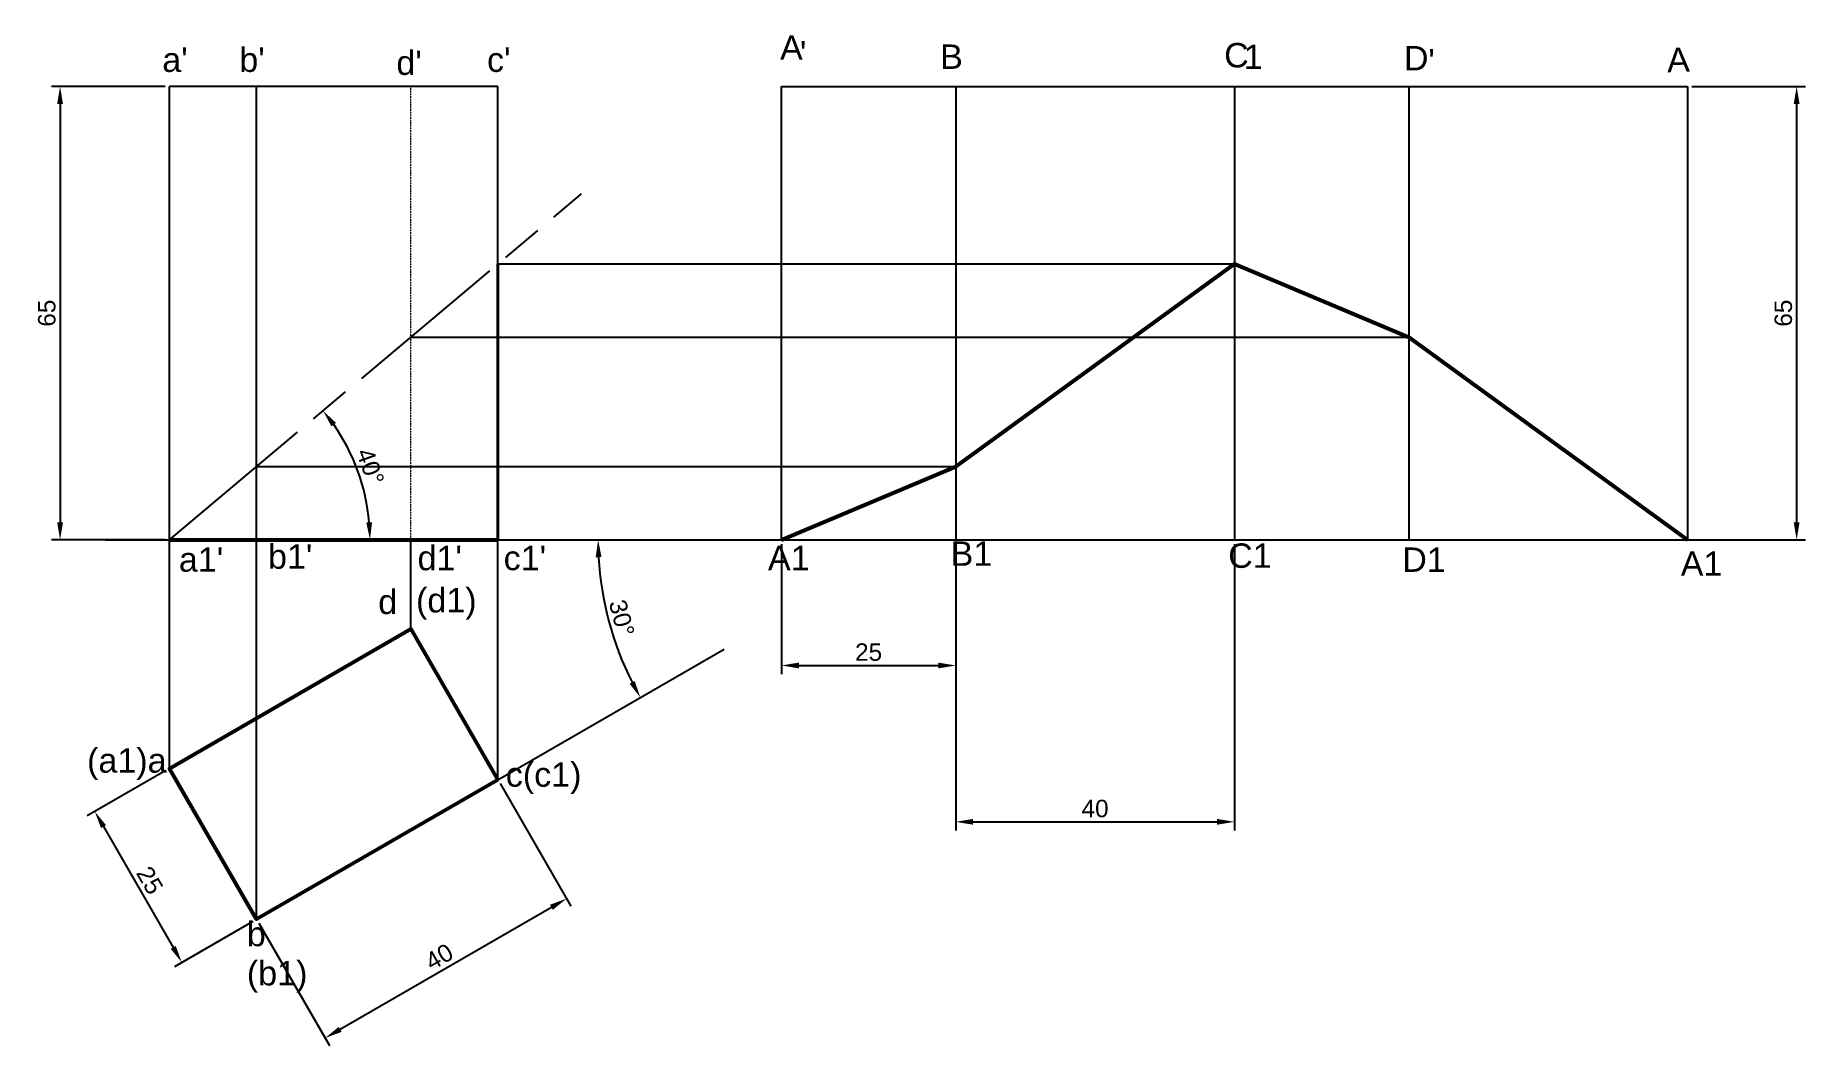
# Paper-space layout 'Layout1' of a CAD drawing. Header units: millimetres. Extents: x -1 to 253, y 19 to 164.
import ezdxf

# ---------------------------------------------------------------- set-up
doc = ezdxf.new("R2010")
doc.units = ezdxf.units.MM
doc.linetypes.add('ACAD_ISO08W100', pattern=[36, 24, -3, 6, -3])
doc.linetypes.add('HIDDEN', pattern=[0.375, 0.25, -0.125])
doc.styles.get("Standard").update_dxf_attribs({"font": 'arial.ttf'})
doc.dimstyles.new('ISO-25', dxfattribs={"dimtxt": 2.5, "dimasz": 2.5, "dimexe": 1.25, "dimexo": 0.625, "dimtad": 1, "dimtxsty": 'Standard', "dimcen": 2.5, "dimadec": 0, "dimazin": 0, "dimtfac": 1, "dimtmove": 0, "dimatfit": 3, "dimfxl": 1, "dimarcsym": 0})

# ---------------------------------------------------------------- blocks, each defined once
blk = doc.blocks.new('*D102')
at = {"color": 0, "linetype": 'Continuous', "lineweight": -2, "transparency": 16777216}
for p, q in [((17.67, 58.85), (6.41, 52.34)), ((8.74, 50.8), (18.74, 33.48)), ((30.17, 37.2), (18.91, 30.69))]:
    blk.add_line(p, q, dxfattribs=at)
at = {"color": 0, "linetype": 'Continuous', "lineweight": 20, "transparency": 16777216}
for points in [[(9.1, 51.01), (8.38, 50.6), (7.49, 52.97)], [(19.1, 33.69), (18.38, 33.28), (19.99, 31.32)]]:
    blk.add_solid(points, dxfattribs=at)
at = {"layer": 'Defpoints', "color": 0, "linetype": 'Continuous', "lineweight": 20, "transparency": 16777216}
for p in [(18.21, 59.16), (30.71, 37.51), (19.99, 31.32)]:
    blk.add_point(p, dxfattribs=at)
at = {"color": 0, "linetype": 'Continuous', "lineweight": 20, "transparency": 16777216, "insert": (15.38, 43.1), "char_height": 2.5, "attachment_point": 5, "rotation": 300}
blk.add_mtext('25', dxfattribs=at)
blk = doc.blocks.new('*D103')
at = {"color": 0, "linetype": 'Continuous', "lineweight": -2, "transparency": 16777216}
for p, q in [((65.66, 56.97), (75.8, 39.4)), ((42.7, 21.73), (73.01, 39.23)), ((31.02, 36.97), (41.16, 19.4))]:
    blk.add_line(p, q, dxfattribs=at)
at = {"color": 0, "linetype": 'Continuous', "lineweight": 20, "transparency": 16777216}
for points in [[(72.81, 39.59), (73.22, 38.87), (75.18, 40.48)], [(42.5, 22.09), (42.91, 21.37), (40.54, 20.48)]]:
    blk.add_solid(points, dxfattribs=at)
at = {"layer": 'Defpoints', "color": 0, "linetype": 'Continuous', "lineweight": 20, "transparency": 16777216}
for p in [(65.35, 57.51), (75.18, 40.48), (30.71, 37.51)]:
    blk.add_point(p, dxfattribs=at)
at = {"color": 0, "linetype": 'Continuous', "lineweight": 20, "transparency": 16777216, "insert": (56.91, 32.13), "char_height": 2.5, "attachment_point": 5, "rotation": 30}
blk.add_mtext('40', dxfattribs=at)
blk = doc.blocks.new('*D104')
at = {"color": 0, "linetype": 'Continuous', "lineweight": -2, "transparency": 16777216}
for p, q in [((17.58, 156.95), (1.26, 156.95)), ((2.51, 154.45), (2.51, 94.45)), ((17.58, 91.95), (1.26, 91.95))]:
    blk.add_line(p, q, dxfattribs=at)
at = {"color": 0, "linetype": 'Continuous', "lineweight": 20, "transparency": 16777216}
for points in [[(2.09, 154.45), (2.93, 154.45), (2.51, 156.95)], [(2.09, 94.45), (2.93, 94.45), (2.51, 91.95)]]:
    blk.add_solid(points, dxfattribs=at)
at = {"layer": 'Defpoints', "color": 0, "linetype": 'Continuous', "lineweight": 20, "transparency": 16777216}
for p in [(18.21, 156.95), (2.51, 91.95), (18.21, 91.95)]:
    blk.add_point(p, dxfattribs=at)
at = {"color": 0, "linetype": 'Continuous', "lineweight": 20, "transparency": 16777216, "insert": (0.61, 124.45), "char_height": 2.5, "attachment_point": 5, "rotation": 90}
blk.add_mtext('65', dxfattribs=at)
blk = doc.blocks.new('*D105')
at = {"color": 0, "linetype": 'Continuous', "lineweight": -2, "transparency": 16777216}
blk.add_arc((18.21, 91.95), 28.77, 4.9808, 35.0192, dxfattribs=at)
at = {"color": 0, "linetype": 'Continuous', "lineweight": 20, "transparency": 16777216}
for points in [[(41.44, 108.21), (42.1, 108.72), (40.25, 110.45)], [(47.28, 94.47), (46.45, 94.43), (46.98, 91.95)]]:
    blk.add_solid(points, dxfattribs=at)
at = {"layer": 'Defpoints', "color": 0, "linetype": 'Continuous', "lineweight": 20, "transparency": 16777216}
for p in [(77.35, 141.58), (46.2, 98.59), (18.21, 91.95), (18.21, 91.95), (65.35, 91.95)]:
    blk.add_point(p, dxfattribs=at)
at = {"color": 0, "linetype": 'Continuous', "lineweight": 20, "transparency": 16777216, "insert": (47.03, 102.44), "char_height": 2.5, "attachment_point": 5, "rotation": 290}
blk.add_mtext('40°', dxfattribs=at)
blk = doc.blocks.new('*D106')
at = {"color": 0, "linetype": 'Continuous', "lineweight": -2, "transparency": 16777216}
blk.add_arc((125.01, 91.95), 45.29, 183.1628, 206.8372, dxfattribs=at)
at = {"color": 0, "linetype": 'Continuous', "lineweight": 20, "transparency": 16777216}
for points in [[(79.37, 89.44), (80.2, 89.47), (79.72, 91.95)], [(84.96, 71.7), (84.23, 71.31), (85.79, 69.31)]]:
    blk.add_solid(points, dxfattribs=at)
at = {"layer": 'Defpoints', "color": 0, "linetype": 'Continuous', "lineweight": 20, "transparency": 16777216}
for p in [(9.04, 91.95), (252.99, 91.95), (80.41, 84.09), (97.81, 76.25), (30.71, 37.51)]:
    blk.add_point(p, dxfattribs=at)
at = {"color": 0, "linetype": 'Continuous', "lineweight": 20, "transparency": 16777216, "insert": (83.1, 80.72), "char_height": 2.5, "attachment_point": 5, "rotation": 285}
blk.add_mtext('30°', dxfattribs=at)
blk = doc.blocks.new('*D107')
at = {"color": 0, "linetype": 'Continuous', "lineweight": -2, "transparency": 16777216}
for p, q in [((106.03, 91.33), (106.03, 72.67)), ((131.03, 91.33), (131.03, 72.67)), ((108.53, 73.92), (128.53, 73.92))]:
    blk.add_line(p, q, dxfattribs=at)
at = {"color": 0, "linetype": 'Continuous', "lineweight": 20, "transparency": 16777216}
for points in [[(108.53, 74.33), (108.53, 73.5), (106.03, 73.92)], [(128.53, 74.33), (128.53, 73.5), (131.03, 73.92)]]:
    blk.add_solid(points, dxfattribs=at)
at = {"layer": 'Defpoints', "color": 0, "linetype": 'Continuous', "lineweight": 20, "transparency": 16777216}
for p in [(106.03, 91.95), (131.03, 91.95), (131.03, 73.92)]:
    blk.add_point(p, dxfattribs=at)
at = {"color": 0, "linetype": 'Continuous', "lineweight": 20, "transparency": 16777216, "insert": (118.53, 75.82), "char_height": 2.5, "attachment_point": 5}
blk.add_mtext('25', dxfattribs=at)
blk = doc.blocks.new('*D108')
at = {"color": 0, "linetype": 'Continuous', "lineweight": -2, "transparency": 16777216}
for p, q in [((131.03, 91.33), (131.03, 50.24)), ((171.03, 91.33), (171.03, 50.24)), ((133.53, 51.49), (168.53, 51.49))]:
    blk.add_line(p, q, dxfattribs=at)
at = {"color": 0, "linetype": 'Continuous', "lineweight": 20, "transparency": 16777216}
for points in [[(133.53, 51.91), (133.53, 51.08), (131.03, 51.49)], [(168.53, 51.91), (168.53, 51.08), (171.03, 51.49)]]:
    blk.add_solid(points, dxfattribs=at)
at = {"layer": 'Defpoints', "color": 0, "linetype": 'Continuous', "lineweight": 20, "transparency": 16777216}
for p in [(131.03, 91.95), (171.03, 91.95), (171.03, 51.49)]:
    blk.add_point(p, dxfattribs=at)
at = {"color": 0, "linetype": 'Continuous', "lineweight": 20, "transparency": 16777216, "insert": (151.03, 53.39), "char_height": 2.5, "attachment_point": 5}
blk.add_mtext('40', dxfattribs=at)
blk = doc.blocks.new('*D109')
at = {"color": 0, "linetype": 'Continuous', "lineweight": -2, "transparency": 16777216}
for p, q in [((236.65, 156.95), (252.95, 156.95)), ((251.7, 154.45), (251.7, 94.45)), ((236.65, 91.95), (252.95, 91.95))]:
    blk.add_line(p, q, dxfattribs=at)
at = {"color": 0, "linetype": 'Continuous', "lineweight": 20, "transparency": 16777216}
for points in [[(251.28, 154.45), (252.12, 154.45), (251.7, 156.95)], [(251.28, 94.45), (252.12, 94.45), (251.7, 91.95)]]:
    blk.add_solid(points, dxfattribs=at)
at = {"layer": 'Defpoints', "color": 0, "linetype": 'Continuous', "lineweight": 20, "transparency": 16777216}
for p in [(236.03, 156.95), (236.03, 91.95), (251.7, 91.95)]:
    blk.add_point(p, dxfattribs=at)
at = {"color": 0, "linetype": 'Continuous', "lineweight": 20, "transparency": 16777216, "insert": (249.8, 124.45), "char_height": 2.5, "attachment_point": 5, "rotation": 90}
blk.add_mtext('65', dxfattribs=at)

psp = doc.layouts.get("Layout1")

# ---------------------------------------------------------------- linework, layer by layer
for p, q in [((18.208, 91.954), (18.208, 156.954)), ((65.349, 156.954), (18.208, 156.954)), ((30.708, 91.954), (30.708, 156.954)), ((65.349, 91.954), (65.349, 156.954)), ((106.029, 91.954), (106.029, 156.954)), ((106.029, 156.954), (131.029, 156.954)), ((131.029, 156.954), (171.029, 156.954)), ((131.029, 156.954), (131.029, 91.954)), ((171.029, 156.954), (196.029, 156.954)), ((171.029, 156.954), (171.029, 91.954)), ((196.029, 156.954), (236.029, 156.954)), ((196.029, 156.954), (196.029, 91.954)), ((236.029, 156.954), (236.029, 91.954)), ((71.783, 136.909), (71.783, 136.909)), ((65.349, 131.51), (171.029, 131.51)), ((52.849, 121.022), (196.029, 121.022)), ((30.708, 102.443), (131.029, 102.443)), ((9.042, 91.954), (252.987, 91.954)), ((18.208, 59.159), (18.208, 91.954)), ((30.708, 37.509), (30.708, 91.954)), ((52.849, 79.159), (52.849, 91.954)), ((65.349, 57.509), (65.349, 91.954)), ((30.708, 37.509), (97.814, 76.252))]:
    psp.add_line(p, q)
at = {"linetype": 'HIDDEN', "lineweight": 0}
psp.add_line((52.849, 91.954), (52.849, 156.954), dxfattribs=at)
at = {"linetype": 'ACAD_ISO08W100'}
psp.add_line((18.208, 91.954), (77.35, 141.58), dxfattribs=at)
at = {"linetype": 'Continuous', "lineweight": 40}
psp.add_line((65.349, 91.954), (65.349, 131.51), dxfattribs=at)
at = {"lineweight": 53}
for p, q in [((131.029, 102.443), (171.029, 131.51)), ((171.029, 131.51), (196.029, 121.022)), ((196.029, 121.022), (236.029, 91.954)), ((106.029, 91.954), (131.029, 102.443)), ((18.208, 91.954), (65.349, 91.954))]:
    psp.add_line(p, q, dxfattribs=at)
psp.add_lwpolyline([(65.349, 57.509), (30.708, 37.509), (18.208, 59.159), (52.849, 79.159)], close=True, dxfattribs=at)

# ---------------------------------------------------------------- texts
for s, p in [("b'", (28.226, 159.057)), ('A', (105.824, 160.789)), ("'", (108.671, 159.976)), ('B', (128.8, 159.49)), ('C', (169.55, 159.706)), ('1', (172.352, 159.472)), ('D', (195.344, 159.273)), ("a'", (17.171, 159.057)), ("d'", (50.769, 158.624)), ("c'", (63.774, 159.057)), ("'", (198.848, 158.858)), ("b1'", (32.344, 87.802)), ('B1', (130.292, 88.212)), ('C1', (170.131, 87.924)), ("a1'", (19.556, 87.369)), ("d1'", (53.803, 87.585)), ("c1'", (66.158, 87.585)), ('A1', (104.09, 87.585)), ('D1', (195.103, 87.347)), ('A1', (235.075, 86.785)), ('d', (48.167, 81.305)), ('(d1)', (53.586, 81.521)), ('(a1)a', (6.378, 58.549)), ('c(c1)', (66.465, 56.53)), ('b', (29.31, 33.657)), ('(b1)', (29.31, 28.035))]:
    psp.add_text(s, height=3.5).set_placement(p)
psp.add_text(' A', height=3.5, rotation=1.78845).set_placement((231.791, 158.945))

# ---------------------------------------------------------------- dimensions: what is measured, and where the dimension line sits
at = {"linetype": 'Continuous', "lineweight": 20}
dim = psp.add_linear_dim(base=(2.509, 91.954), p1=(18.208, 156.954), p2=(18.208, 91.954), angle=90, dimstyle='ISO-25', dxfattribs=at)
dim.commit()
dim.dimension.update_dxf_attribs({"geometry": '*D104', "text_midpoint": (0.608, 124.454)})
for p1, p2, distance, picture, middle in [((236.029, 156.954), (236.029, 91.954), 15.671, '*D109', (249.799, 124.454)), ((18.208, 59.159), (30.708, 37.509), -12.379, '*D102', (15.384, 43.095)), ((30.708, 37.509), (65.349, 57.509), -19.661, '*D103', (56.909, 32.129))]:
    dim = psp.add_aligned_dim(p1=p1, p2=p2, distance=distance, dimstyle='ISO-25', dxfattribs=at)
    dim.commit()
    dim.dimension.update_dxf_attribs({"geometry": picture, "text_midpoint": middle})
for base, line1, line2, picture, middle in [((46.2, 98.589), ((18.208, 91.954), (65.349, 91.954)), ((18.208, 91.954), (77.35, 141.58)), '*D105', (47.028, 102.444)), ((80.405, 84.089), ((9.042, 91.954), (252.987, 91.954)), ((30.708, 37.509), (97.814, 76.252)), '*D106', (83.098, 80.724))]:
    dim = psp.add_angular_dim_2l(base=base, line1=line1, line2=line2, dimstyle='ISO-25', dxfattribs=at)
    dim.commit()
    dim.dimension.update_dxf_attribs({"geometry": picture, "text_midpoint": middle})
for base, p1, p2, picture, middle in [((131.029, 73.916), (106.029, 91.954), (131.029, 91.954), '*D107', (118.529, 75.817)), ((171.029, 51.492), (131.029, 91.954), (171.029, 91.954), '*D108', (151.029, 53.393))]:
    dim = psp.add_linear_dim(base=base, p1=p1, p2=p2, dimstyle='ISO-25', dxfattribs=at)
    dim.commit()
    dim.dimension.update_dxf_attribs({"geometry": picture, "text_midpoint": middle})

doc.saveas('drawing.dxf')
